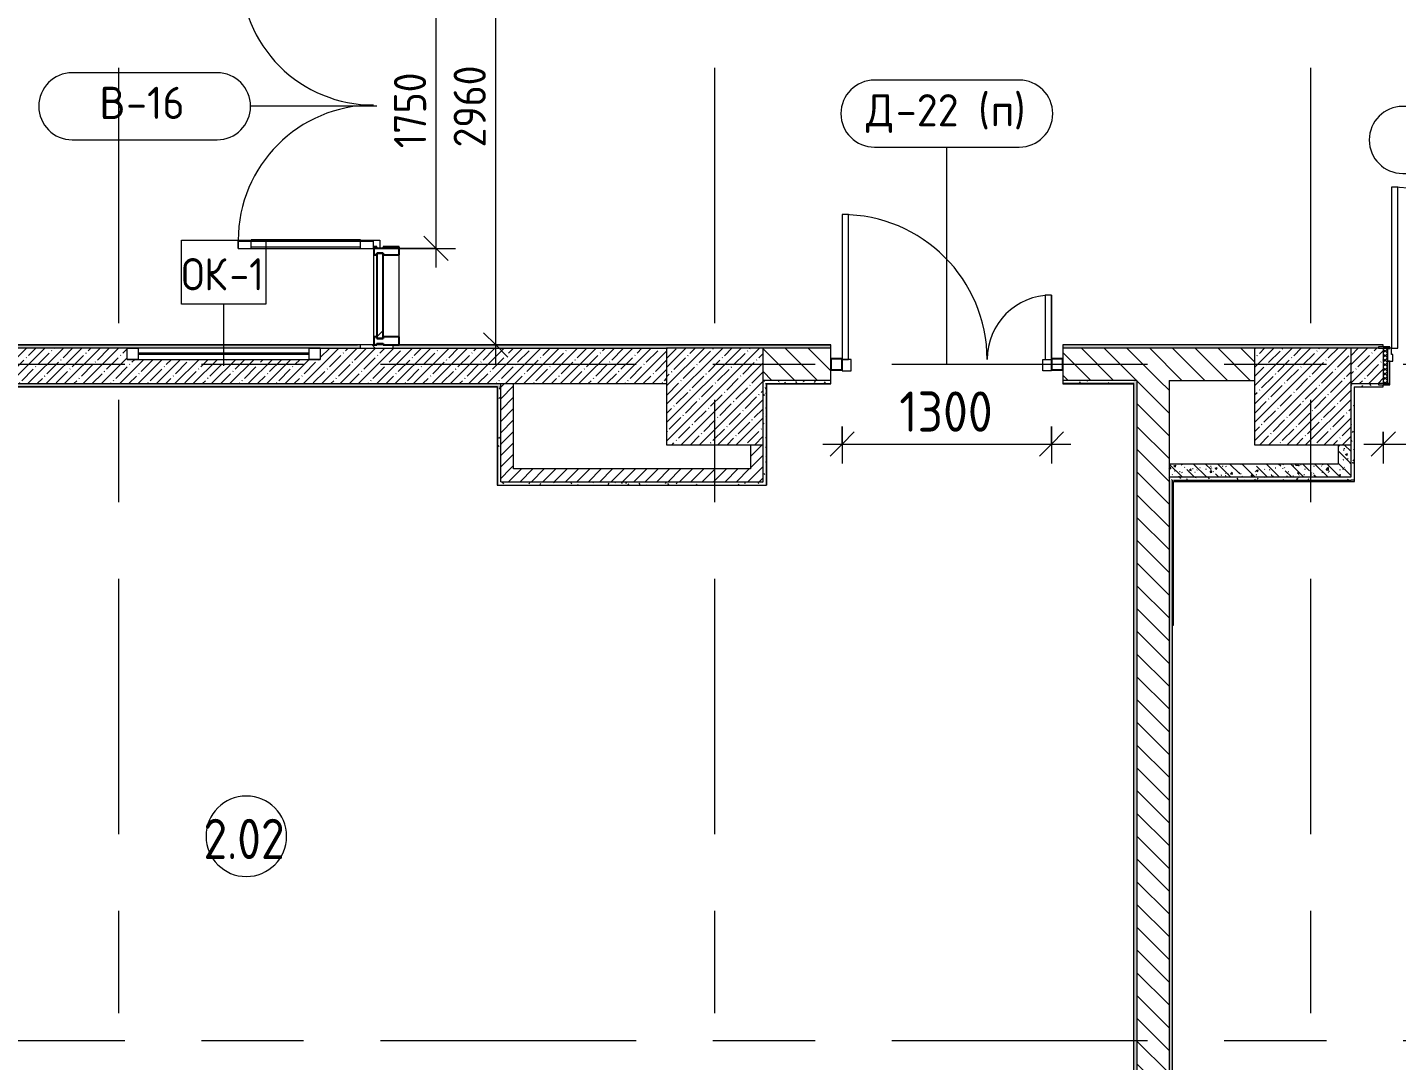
# Model space of a CAD drawing. Header units: millimetres. Extents: x -3456 to 185767, y -8553 to 29000.
# Drawn here: x 17941 to 26443, y 3474 to 9893 of the extents above; entities that cross this region are included whole.
import ezdxf

# ---------------------------------------------------------------- set-up
doc = ezdxf.new("R2010")
doc.units = ezdxf.units.MM
doc.linetypes.add('Осевая', pattern=[3175, 635, -476.25, 1587.5, -476.25])
for name, color, linetype, lineweight in [('A-ANNO-DIMS', 7, 'Continuous', 9), ('A-ANNO-DIMS-100', 7, 'Continuous', 9), ('A-AREA-IDEN', 7, 'Continuous', 9), ('A-DETL-GENF', 7, 'Continuous', 9), ('A-DOOR', 7, 'Continuous', 9), ('A-DOOR-FRAM-2', 7, 'Continuous', 9), ('A-DOOR-IDEN', 7, 'Continuous', 9), ('A-GLAZ', 7, 'Continuous', 9), ('A-GLAZ-1', 7, 'Continuous', 13), ('A-GLAZ-CURT', 7, 'Continuous', 9), ('A-GLAZ-CURT-1', 7, 'Continuous', 25), ('A-GLAZ-CWMG', 7, 'Continuous', 9), ('A-GLAZ-CWMG-1', 7, 'Continuous', 25), ('A-GLAZ-IDEN', 7, 'Continuous', 9), ('A-WALL', 7, 'Continuous', 9), ('I-WALL', 7, 'Continuous', 9), ('S-COLS', 7, 'Continuous', 9), ('Оси-2', 7, 'Осевая', 9)]:
    doc.layers.add(name, color=color, linetype=linetype, lineweight=lineweight)
for name, color, linetype, lineweight, true_color in [('A-DOOR-1', 1, 'Continuous', 9, 0xff0000), ('A-DOOR-2', 1, 'Continuous', 13, 0xff0000), ('A-DOOR-FRAM-1', 1, 'Continuous', 13, 0xff0000), ('A-WALL-1', 7, 'Continuous', 9, 0x3c3c3c), ('A-WALL-FNSH-1', 7, 'Continuous', 9, 0x3c3c3c)]:
    doc.layers.add(name, color=color, linetype=linetype, lineweight=lineweight, true_color=true_color)
doc.styles.add('GOST Common', font='GOST_Common.ttf', dxfattribs={"height": 200})
doc.styles.add('GOST Common_1', font='GOST_Common.ttf', dxfattribs={"width": 0.9, "height": 250})
doc.styles.add('ISOCPEUR', font='isocpeur.ttf', dxfattribs={"width": 0.9, "height": 250})
doc.styles.add('ISOCPEUR_1', font='isocpeur.ttf', dxfattribs={"width": 0.9, "height": 200})
doc.styles.add('ISOCPEUR_2', font='isocpeur.ttf', dxfattribs={"width": 0.9, "height": 200})
doc.dimstyles.new('ISO-2_0_0_9К_Средний_округл2', dxfattribs={"dimscale": 304.8, "dimtxt": 199.196235, "dimasz": 0.492126, "dimexe": 0.393701, "dimexo": 0, "dimgap": 0, "dimtad": 1, "dimdec": 0, "dimrnd": 10, "dimzin": 0, "dimdsep": 46, "dimtxsty": 'ISOCPEUR_1', "dimblk1": 'OBLIQUE', "dimblk2": 'OBLIQUE', "dimsah": 1, "dimcen": 0.09, "dimdle": 0.393701, "dimazin": 0, "dimtfac": 1, "dimtdec": 4, "dimtix": 1, "dimtmove": 0, "dimatfit": 3, "dimfxl": 1, "dimtvp": 1, "dimtolj": 1, "dimtzin": 0, "dimarcsym": 2})
doc.dimstyles.new('ISO-2_0_0_9К_Средний_округл2_1', dxfattribs={"dimscale": 304.8, "dimtxt": 199.196235, "dimasz": 0.492126, "dimexe": 0.393701, "dimexo": 0, "dimgap": 0, "dimtad": 1, "dimdec": 0, "dimrnd": 10, "dimzin": 0, "dimdsep": 46, "dimtxsty": 'ISOCPEUR_2', "dimblk1": 'OBLIQUE', "dimblk2": 'OBLIQUE', "dimsah": 1, "dimcen": 0.09, "dimdle": 0.393701, "dimazin": 0, "dimtfac": 1, "dimtdec": 4, "dimtix": 1, "dimtmove": 0, "dimatfit": 3, "dimfxl": 1, "dimtvp": 1, "dimtolj": 1, "dimtzin": 0, "dimarcsym": 2})
doc.dimstyles.new('ISO-2_5_0_9К_БОЛЬШОЙ', dxfattribs={"dimscale": 304.8, "dimtxt": 248.995294, "dimasz": 0.492126, "dimexe": 0.393701, "dimexo": 0.984252, "dimgap": 0, "dimtad": 1, "dimdec": 0, "dimrnd": 10, "dimzin": 0, "dimdsep": 46, "dimtxsty": 'ISOCPEUR', "dimblk1": 'OBLIQUE', "dimblk2": 'OBLIQUE', "dimsah": 1, "dimcen": 0.09, "dimdle": 0.393701, "dimazin": 0, "dimtfac": 1, "dimtdec": 4, "dimtix": 1, "dimtmove": 0, "dimatfit": 3, "dimfxl": 1, "dimtvp": 1, "dimtolj": 1, "dimtzin": 0, "dimarcsym": 2})
pattern_1 = [(135, (0, 0), (-70.71068, -70.71068), [])]
pattern_2 = [(45, (0, 0), (-35.35534, 35.35534), [])]
pattern_3 = [(45, (0, 0), (-57.02463, 57.02463), []), (45, (57.025, 0), (-57.02463, 57.02463), [100.806, -20.161, 3.353, -16.808])]
pattern_4 = [(135, (0, 0), (-75.43415, -75.43415), [106.68, -17.78, 3.556, -17.78]), (135, (0, 75.39), (-75.43415, -75.43415), []), (50, (0, 0), (127.5292, -11.15758), [13.335, -146.685]), (355, (0, 0), (-24.66966, 133.74), [10.668, -117.348]), (100.451, (10.63, -0.93), (102.85973, 122.5818), [11.333, -124.663]), (46.184, (0, 35.56), (189.7552, -29.4304), [20.002, -220.027]), (96.636, (15.81, 33.1), (166.1822, 173.1996), [17, -186.995]), (351.184, (0, 35.56), (166.184, 173.1976), [16.002, -176.022]), (21, (17.78, 26.67), (106.13027, -71.58603), [13.335, -146.685]), (326, (17.78, 26.67), (43.2619, 128.93175), [10.668, -117.348]), (71.451, (26.62, 20.7), (149.392, 57.34505), [11.333, -124.663]), (37.5, (0, 0), (2.16223, 59.18836), [3.353, -112.573, 3.353, -115.773, -117.793]), (37.5, (0, 0), (2.16223, 59.18836), [-235.052, 3.353, -114.44]), (7.5, (0, 0), (46.77386, 70.12615), [3.353, -64.567, 3.353, -109.906, -44.894]), (7.5, (0, 0), (46.77386, 70.12615), [-181.178, 3.353, -41.542]), (327.5, (-39.65, 0), (94.91367, -4.01009), [3.353, -41.097, 3.353, -135.331, -184.023]), (327.5, (-39.65, 0), (94.91367, -4.01009), [-183.134, 3.353, -180.67]), (317.5, (-57.43, 0), (103.69057, 17.79882), [3.353, -54.432, 3.353, -88.748, -130.683]), (317.5, (-57.43, 0), (103.69057, 17.79882), [-149.885, 3.353, -127.33])]
pattern_5 = [(0, (0, 0), (121.92, 30.48), [10.058, -81.382, 10.058, -81.382, -487.68]), (0, (0, 0), (121.92, 30.48), [-182.88, 10.058, -172.822, 10.058, -81.382, -213.36]), (0, (0, 0), (121.92, 30.48), [-457.2, 10.058, -50.902, 10.058, -142.342]), (120, (45.72, 15.24), (-87.356454, 90.345817), [10.058, -81.382, 10.058, -81.382, -487.68]), (120, (45.72, 15.24), (-87.356454, 90.345817), [-182.88, 10.058, -172.822, 10.058, -81.382, -213.36]), (120, (45.72, 15.24), (-87.356454, 90.345817), [-457.2, 10.058, -50.902, 10.058, -142.342]), (240, (60.96, 76.2), (-34.563546, -120.825817), [10.058, -81.382, 10.058, -81.382, -487.68]), (240, (60.96, 76.2), (-34.563546, -120.825817), [-182.88, 10.058, -172.822, 10.058, -81.382, -213.36]), (240, (60.96, 76.2), (-34.563546, -120.825817), [-457.2, 10.058, -50.902, 10.058, -142.342])]

# ---------------------------------------------------------------- blocks, each defined once
blk = doc.blocks.new('BSC_Колонна _Прямоугольная - 600х600-V6-План заполнения и маркировки дверных проемов 2 этажа в осях 1-12')
at = {"layer": 'S-COLS'}
h = blk.add_hatch(dxfattribs=at)
h.set_pattern_fill('FP_10', color=256, style=0, pattern_type=2)
h.set_pattern_definition([(45, (-25860, -7600), (-57.02463, 57.02463), []), (45, (-25802.975, -7600), (-57.02463, 57.02463), [100.806, -20.161, 3.353, -16.808])])
h.paths.add_polyline_path([(-300, -300), (300, -300), (300, 300), (-300, 300)])
for p, q in [((300, 300), (-300, 300)), ((-300, 300), (-300, -300)), ((300, -300), (300, 300)), ((-300, -300), (300, -300))]:
    blk.add_line(p, q, dxfattribs=at)
blk = doc.blocks.new('110_Дверь_СКБ_1Ст_Внутренняя1 - Д-4к_п__1100x2100h_Артистические EI30-23985503-План заполнения и маркировки дверных проемов 2 этажа в осях 1-12')
at = {"layer": 'A-DOOR'}
h = blk.add_hatch(dxfattribs=at)
h.set_pattern_fill('FP_48', color=256, style=0, pattern_type=2)
h.set_pattern_definition([(135, (1751.41, 174.685), (-14.14214, -14.14214), []), (225, (1751.41, 174.685), (14.14214, -14.14214), [])])
h.paths.add_polyline_path([(562.5, -110), (562.5, 110), (537.5, 110), (537.5, -110)])
at = {"layer": 'A-DOOR-FRAM-2'}
h = blk.add_hatch(dxfattribs=at)
h.set_pattern_fill('FP_49', color=256, style=0, pattern_type=2)
h.set_pattern_definition([(45, (-371.384, 174.685), (-14.1421, 14.1421), []), (135, (-371.384, 174.685), (-14.1421, -14.1421), [])])
h.paths.add_polyline_path([(-512.5, -110), (-512.5, 110), (-537.5, 110), (-537.5, -110)])
at = {"layer": 'A-DOOR-1'}
blk.add_arc((-487.5, 110), 1000, 360, 90, dxfattribs=at)
at = {"layer": 'A-DOOR-2'}
for p, q in [((-487.5, 1110), (-487.5, 110)), ((-447.5, 1110), (-487.5, 1110)), ((-447.5, 110), (-447.5, 1110)), ((-487.5, 110), (-447.5, 110))]:
    blk.add_line(p, q, dxfattribs=at)
at = {"layer": 'A-DOOR-FRAM-1'}
for p, q in [((-497.5, 118), (-567.5, 118)), ((-567.5, 118), (-567.5, 110)), ((-567.5, 110), (-497.5, 110)), ((-512.5, 110), (-537.5, 110)), ((-537.5, 110), (-537.5, -110)), ((-487.5, 110), (-512.5, 110)), ((-512.5, 110), (-512.5, 30)), ((-512.5, -110), (-512.5, 110)), ((-497.5, 110), (-512.5, 110)), ((-512.5, 110), (-512.5, 109)), ((-512.5, 109), (-497.5, 109)), ((-497.5, 110), (-497.5, 118)), ((-497.5, 109), (-497.5, 110)), ((-487.5, 70), (-487.5, 110)), ((512.5, 110), (512.5, 70)), ((537.5, 110), (512.5, 110)), ((592.5, 118), (522.5, 118)), ((522.5, 118), (522.5, 110)), ((537.5, 110), (522.5, 110)), ((522.5, 110), (522.5, 109)), ((522.5, 110), (592.5, 110)), ((522.5, 109), (537.5, 109)), ((537.5, 30), (537.5, 110)), ((562.5, 110), (537.5, 110)), ((537.5, 110), (537.5, -110)), ((537.5, 109), (537.5, 110)), ((562.5, -110), (562.5, 110)), ((592.5, 110), (592.5, 118)), ((-512.5, 30), (-477.5, 30)), ((-497.5, 30), (-512.5, 30)), ((-512.5, 30), (-512.5, -110)), ((-497.5, -110), (-497.5, 30)), ((-477.5, 70), (-487.5, 70)), ((-477.5, 30), (-477.5, 70)), ((512.5, 70), (502.5, 70)), ((502.5, 70), (502.5, 30)), ((502.5, 30), (537.5, 30)), ((537.5, 30), (522.5, 30)), ((522.5, 30), (522.5, -110)), ((537.5, -110), (537.5, 30)), ((-497.5, -110), (-567.5, -110)), ((-567.5, -110), (-567.5, -118)), ((-567.5, -118), (-497.5, -118)), ((-537.5, -110), (-512.5, -110)), ((-512.5, -110), (-497.5, -110)), ((-497.5, -118), (-497.5, -110)), ((522.5, -110), (537.5, -110)), ((592.5, -110), (522.5, -110)), ((522.5, -110), (522.5, -118)), ((522.5, -118), (592.5, -118)), ((537.5, -110), (562.5, -110)), ((592.5, -118), (592.5, -110))]:
    blk.add_line(p, q, dxfattribs=at)
blk = doc.blocks.new('BSC_Колонна _Прямоугольная - 600х600-V56-План заполнения и маркировки дверных проемов 2 этажа в осях 1-12')
at = {"layer": 'S-COLS'}
h = blk.add_hatch(dxfattribs=at)
h.set_pattern_fill('FP_69', color=256, style=0, pattern_type=2)
h.set_pattern_definition([(45, (-22210, -7600), (-57.02463, 57.02463), []), (45, (-22152.975, -7600), (-57.02463, 57.02463), [100.806, -20.161, 3.353, -16.808])])
h.paths.add_polyline_path([(-300, -300), (300, -300), (300, 300), (-300, 300)])
for p, q in [((300, 300), (-300, 300)), ((-300, 300), (-300, -300)), ((300, -300), (300, 300)), ((-300, -300), (300, -300))]:
    blk.add_line(p, q, dxfattribs=at)
blk = doc.blocks.new('Прямоугольный импост - 50 x 70 мм-31927764-План заполнения и маркировки дверных проемов 2 этажа в осях 1-12')
at = {"layer": 'A-GLAZ-CWMG-1'}
for p, q in [((-70, 35), (0, 35)), ((-70, -35), (-70, 35)), ((0, 35), (0, -35)), ((0, -35), (-70, -35))]:
    blk.add_line(p, q, dxfattribs=at)
blk = doc.blocks.new('Дверь_Витражная_остекление_ - ДВН_ДАО_Главный вход_1200 в свету Д-22 _п_-31928779-План заполнения и маркировки дверных проемов 2 этажа в осях 1-12')
at = {"layer": 'A-DETL-GENF'}
for p, q in [((-610, 930), (-650, 930)), ((-650, 930), (-650, 35)), ((-610, 30), (-610, 930)), ((650, 430), (610, 430)), ((610, 430), (610, 30)), ((650, 35), (650, 430)), ((-650, 30), (-610, 30)), ((-595, 30), (-650, 30)), ((-595, -40), (-595, 30)), ((595, -40), (595, 30)), ((595, 30), (650, 30)), ((610, 30), (650, 30)), ((-650, -35), (-650, -40)), ((-650, -40), (-595, -40)), ((650, -40), (595, -40)), ((650, -35), (650, -40))]:
    blk.add_line(p, q, dxfattribs=at)
at = {"layer": 'A-DOOR-1'}
for p, q in [((-650, 930), (-650, 35)), ((650, 430), (650, 35))]:
    blk.add_line(p, q, dxfattribs=at)
for centre, radius, start, end in [((-650, 30), 900, 360, 90), ((650, 30), 400, 90, 180)]:
    blk.add_arc(centre, radius, start, end, dxfattribs=at)
blk = doc.blocks.new('Прямоугольный импост - 50 x 70 мм-31701779-План заполнения и маркировки дверных проемов 2 этажа в осях 1-12')
at = {"layer": 'A-GLAZ-CWMG-1'}
for p, q in [((0, 35), (-70, 35)), ((-70, 35), (-70, -35)), ((0, -35), (0, 35)), ((-70, -35), (0, -35))]:
    blk.add_line(p, q, dxfattribs=at)
blk = doc.blocks.new('Прямоугольный импост - Импост структурный с накладкой - 160мм Темный-30756008-План заполнения и маркировки дверных проемов 2 этажа в осях 1-12')
at = {"layer": 'A-GLAZ-CWMG-1'}
for p, q in [((-50, 0), (-50, 17)), ((-50, 17), (0, 17)), ((-40, 0), (-50, 0)), ((-40, -40), (-40, 0)), ((0, 0), (-10, 0)), ((-10, 0), (-10, -40)), ((0, 17), (0, 0)), ((-50, -140), (-50, -40)), ((-50, -40), (-40, -40)), ((-10, -40), (0, -40)), ((0, -40), (0, -140)), ((0, -140), (-50, -140))]:
    blk.add_line(p, q, dxfattribs=at)
blk = doc.blocks.new('Системная панель - Стекло - 40мм-32387061-План заполнения и маркировки дверных проемов 2 этажа в осях 1-12')
at = {"layer": 'A-GLAZ-CURT'}
h = blk.add_hatch(dxfattribs=at)
h.set_pattern_fill('FP_95', color=256, style=0, pattern_type=2)
h.set_pattern_definition([(135, (8125.22, -20210), (-282.843, -282.843), [200, -600]), (135, (8225.22, -20410), (-282.843, -282.843), [600, -200]), (135, (8325.22, -20010), (-282.843, -282.843), [200, -600])])
h.paths.add_polyline_path([(265.2, 0), (265.2, 40), (-265.2, 40), (-265.2, 0)])
at = {"layer": 'A-GLAZ-CURT-1'}
for p, q in [((265.2, 40), (-265.2, 40)), ((-265.2, 40), (-265.2, 0)), ((-265.2, 0), (265.2, 0)), ((265.2, 0), (265.2, 40))]:
    blk.add_line(p, q, dxfattribs=at)
blk = doc.blocks.new('Прямоугольный импост - Импост структурный с накладкой - 160мм Темный-32387059-План заполнения и маркировки дверных проемов 2 этажа в осях 1-12')
at = {"layer": 'A-GLAZ-CWMG'}
for p, q in [((20093, 7970), (20093, 8480.4)), ((20250, 7970), (20250, 8480.4))]:
    blk.add_line(p, q, dxfattribs=at)
blk = doc.blocks.new('Прямоугольный импост - Импост структурный с накладкой - 160мм Темный-30755591-План заполнения и маркировки дверных проемов 2 этажа в осях 1-12')
at = {"layer": 'A-GLAZ-CWMG-1'}
for p, q in [((-25, 0), (-25, 17)), ((-25, 17), (25, 17)), ((-15, 0), (-25, 0)), ((-15, -40), (-15, 0)), ((25, 0), (15, 0)), ((15, 0), (15, -40)), ((25, 17), (25, 0)), ((-25, -140), (-25, -40)), ((-25, -40), (-15, -40)), ((15, -40), (25, -40)), ((25, -40), (25, -140)), ((25, -140), (-25, -140))]:
    blk.add_line(p, q, dxfattribs=at)
blk = doc.blocks.new('Дверь_Витражная_остекление_ - ВВ-16 остекление-32390142-План заполнения и маркировки дверных проемов 2 этажа в осях 1-12')
at = {"layer": 'A-DETL-GENF'}
for p, q in [((-787.5, -20), (-832.5, -20)), ((-832.5, -845), (-832.5, -20)), ((-787.5, -20), (-832.5, -20)), ((-832.5, -20), (-832.5, -845)), ((-787.5, -845), (-787.5, -20)), ((-787.5, -845), (-787.5, -20)), ((837.5, -860), (837.5, -20)), ((837.5, -20), (837.5, -860)), ((882.5, -860), (882.5, -20)), ((882.5, -860), (882.5, -20)), ((-832.5, -100), (-787.5, -100)), ((-822.5, -765), (-822.5, -100)), ((-778.5, -765), (-778.5, -100)), ((828.5, -780), (828.5, -100)), ((882.5, -100), (837.5, -100)), ((872.5, -780), (872.5, -100)), ((-832.5, -765), (-787.5, -765)), ((-832.5, -845), (-787.5, -845)), ((-832.5, -845), (-787.5, -845)), ((882.5, -780), (837.5, -780)), ((882.5, -860), (837.5, -860)), ((837.5, -860), (882.5, -860))]:
    blk.add_line(p, q, dxfattribs=at)
at = {"layer": 'A-DOOR-1'}
for p, q in [((-832.5, -845), (-832.5, -20)), ((832.5, -860), (832.5, -20))]:
    blk.add_line(p, q, dxfattribs=at)
for centre, radius, start, end in [((-832.5, -20), 825, 270, 0), ((832.5, -20), 840, 180, 270)]:
    blk.add_arc(centre, radius, start, end, dxfattribs=at)
at = {"layer": 'A-DOOR-2'}
for p, q in [((-882.5, 20), (-832.5, 20)), ((-882.5, -20), (-882.5, 20)), ((-832.5, 20), (-832.5, -20)), ((832.5, 20), (882.5, 20)), ((832.5, -20), (832.5, 20)), ((882.5, 20), (882.5, -20)), ((-832.5, -20), (-882.5, -20)), ((882.5, -20), (832.5, -20))]:
    blk.add_line(p, q, dxfattribs=at)
blk = doc.blocks.new('120_Окно_СКБ_1Ст - 120_Окно_СКБ_1Ст 400х1200 EI30-24228621-План заполнения и маркировки дверных проемов 2 этажа в осях 1-12')
at = {"layer": 'A-GLAZ'}
for p, q in [((600, 110), (-600, 110)), ((-600, 40), (600, 40)), ((530, 80), (-530, 80)), ((530, 70), (-530, 70))]:
    blk.add_line(p, q, dxfattribs=at)
at = {"layer": 'A-GLAZ-1'}
for p, q in [((-600, 40), (-600, 110)), ((-600, 110), (-530, 110)), ((-530, 110), (-530, 40)), ((530, 40), (530, 110)), ((530, 110), (600, 110)), ((600, 110), (600, 40)), ((-530, 40), (-600, 40)), ((600, 40), (530, 40))]:
    blk.add_line(p, q, dxfattribs=at)
blk = doc.blocks.new('М_двери - Типоразмер_рамка-25223575-План заполнения и маркировки дверных проемов 2 этажа в осях 1-12')
at = {"layer": 'A-DOOR-IDEN'}
for p, q in [((4.496, 2.08), (-4.496, 2.08)), ((-4.496, -2.08), (4.496, -2.08))]:
    blk.add_line(p, q, dxfattribs=at)
for centre, start, end in [((-4.496, 0), 90, 270), ((4.496, 0), 270, 90)]:
    blk.add_arc(centre, 2.08, start, end, dxfattribs=at)
blk = doc.blocks.new('Марка_Помещения - Номер-25198446-План заполнения и маркировки дверных проемов 2 этажа в осях 1-12')
at = {"layer": 'A-AREA-IDEN'}
for start, end in [(360, 180), (180, 360)]:
    blk.add_arc((0, 0), 2.5, start, end, dxfattribs=at)
blk = doc.blocks.new('DIMBLOCK35-План заполнения и маркировки дверных проемов 2 этажа в осях 1-12')
at = {"layer": 'A-ANNO-DIMS-100'}
for p, q in [((23000, 7413), (23000, 7184.7)), ((23000, 7304.7), (23000, 7413)), ((24300, 7413), (24300, 7184.7)), ((24300, 7304.7), (24300, 7413)), ((22880, 7304.7), (24420, 7304.7))]:
    blk.add_line(p, q, dxfattribs=at)
at = {"layer": 'A-ANNO-DIMS-100', "lineweight": 20}
for p, q in [((23000, 7304.7), (23075, 7379.7)), ((24300, 7304.7), (24375, 7379.7)), ((23000, 7304.7), (22925, 7229.7)), ((24300, 7304.7), (24225, 7229.7))]:
    blk.add_line(p, q, dxfattribs=at)
at = {"layer": 'A-ANNO-DIMS-100', "color": 0, "insert": (23355.5, 7631.3), "char_height": 250, "width": 706.764, "attachment_point": 1, "line_spacing_factor": 1.149209, "style": 'ISOCPEUR'}
blk.add_mtext('1300', dxfattribs=at)
blk = doc.blocks.new('_Oblique')
at = {"color": 0, "linetype": 'ByBlock', "lineweight": -2}
blk.add_line((-0.5, -0.5), (0.5, 0.5), dxfattribs=at)
blk = doc.blocks.new('DIMBLOCK39-План заполнения и маркировки дверных проемов 2 этажа в осях 1-12')
at = {"layer": 'A-ANNO-DIMS-100', "lineweight": 20}
for p, q in [((20478.5, 10235.4), (20403.5, 10310.4)), ((20478.5, 10235.4), (20553.5, 10160.4)), ((20478.5, 8520.4), (20403.5, 8595.4)), ((20478.5, 8520.4), (20553.5, 8445.4))]:
    blk.add_line(p, q, dxfattribs=at)
at = {"layer": 'A-ANNO-DIMS-100'}
for p, q in [((20478.5, 8400.4), (20478.5, 10355.4)), ((20119.2, 10235.4), (20598.5, 10235.4)), ((20478.5, 10235.4), (20119.2, 10235.4)), ((20090, 8520.4), (20598.5, 8520.4)), ((20478.5, 8520.4), (20090, 8520.4))]:
    blk.add_line(p, q, dxfattribs=at)
at = {"layer": 'A-ANNO-DIMS-100', "color": 0, "insert": (20217.2, 9142.4), "char_height": 200, "width": 565.411, "attachment_point": 1, "rotation": 90, "line_spacing_factor": 1.149209, "style": 'ISOCPEUR_1'}
blk.add_mtext('\u200e1750', dxfattribs=at)
blk = doc.blocks.new('DIMBLOCK40-План заполнения и маркировки дверных проемов 2 этажа в осях 1-12')
at = {"layer": 'A-ANNO-DIMS-100'}
for p, q in [((20848.8, 7800), (20848.8, 11000)), ((20610, 10880), (20968.8, 10880)), ((20848.8, 10880), (20610, 10880)), ((20610, 7920), (20968.8, 7920)), ((20848.8, 7920), (20610, 7920))]:
    blk.add_line(p, q, dxfattribs=at)
at = {"layer": 'A-ANNO-DIMS-100', "lineweight": 20}
for p, q in [((20848.8, 10880), (20773.8, 10955)), ((20848.8, 10880), (20923.8, 10805)), ((20848.8, 7920), (20773.8, 7995)), ((20848.8, 7920), (20923.8, 7845))]:
    blk.add_line(p, q, dxfattribs=at)
at = {"layer": 'A-ANNO-DIMS-100', "color": 0, "insert": (20587.6, 9147.2), "char_height": 200, "width": 606.782, "attachment_point": 1, "rotation": 90, "line_spacing_factor": 1.149209, "style": 'ISOCPEUR_2'}
blk.add_mtext('2960', dxfattribs=at)
blk = doc.blocks.new('DIMBLOCK41-План заполнения и маркировки дверных проемов 2 этажа в осях 1-12')
at = {"layer": 'A-ANNO-DIMS-100'}
for p, q in [((26360, 7380), (26360, 7184.7)), ((26360, 7304.7), (26360, 7380)), ((27460, 7372), (27460, 7184.7)), ((27460, 7304.7), (27460, 7372)), ((26240, 7304.7), (27580, 7304.7))]:
    blk.add_line(p, q, dxfattribs=at)
at = {"layer": 'A-ANNO-DIMS-100', "lineweight": 20}
for p, q in [((26360, 7304.7), (26435, 7379.7)), ((27460, 7304.7), (27535, 7379.7)), ((26360, 7304.7), (26285, 7229.7)), ((27460, 7304.7), (27385, 7229.7))]:
    blk.add_line(p, q, dxfattribs=at)
at = {"layer": 'A-ANNO-DIMS-100', "color": 0, "insert": (26637.1, 7631.3), "char_height": 250, "width": 655.049, "attachment_point": 1, "line_spacing_factor": 1.149209, "style": 'ISOCPEUR'}
blk.add_mtext('1100', dxfattribs=at)

msp = doc.modelspace()

# ---------------------------------------------------------------- hatches: boundary and pattern name
at = {"layer": 'I-WALL'}
h = msp.add_hatch(dxfattribs=at)
h.set_pattern_fill('FP_13', color=256, style=0, pattern_type=2)
h.set_pattern_definition(pattern_1)
h.paths.add_polyline_path([(20010, 7900), (20210, 7900), (20210, 7920), (20010, 7920)])
h.paths.add_polyline_path([(20210, 10880), (20210, 10900), (20010, 10900), (20010, 10880)])
h = msp.add_hatch(dxfattribs=at)
h.set_pattern_fill('FP_89', color=256, style=0, pattern_type=2)
h.set_pattern_definition(pattern_5)
h.paths.add_polyline_path([(18560, 7900), (20010, 7900), (20010, 7920), (14999.9, 7920), (14999.9, 7900), (17578.4, 7900)])
h.paths.add_polyline_path([(12223.3, 7900), (13559.9, 7900), (13559.9, 7920), (11520, 7920), (11520, 7900), (12160, 7900)])
h.paths.add_polyline_path([(6530, 7900), (10621, 7900), (10621, 7920), (6530, 7920)])
h.paths.add_polyline_path([(4030, 7900), (4030, 7920), (3285, 7920), (3285, 7908), (3340, 7908), (3340, 7900), (3730, 7900)])
h.paths.add_polyline_path([(1513.1, 7900), (1830, 7900), (1830, 7908), (1885, 7908), (1885, 7920), (1270, 7920), (1270, 7900)])
h = msp.add_hatch(dxfattribs=at)
h.set_pattern_fill('FP_89', color=256, style=0, pattern_type=2)
h.set_pattern_definition(pattern_5)
h.paths.add_polyline_path([(30910, 7900), (30930, 7900), (30930, 7920), (27460, 7920), (27460, 7908), (27490, 7908), (27490, 7900), (29809.7, 7900)])
h.paths.add_polyline_path([(21910, 7900), (22930, 7900), (22930, 7920), (20210, 7920), (20210, 7900), (20255.9, 7900)])
h.paths.add_polyline_path([(24370, 7900), (26330, 7900), (26330, 7908), (26360, 7908), (26360, 7920), (24370, 7920)])
h = msp.add_hatch(dxfattribs=at)
h.set_pattern_fill('FP_17', color=256, style=0, pattern_type=2)
h.set_pattern_definition(pattern_3)
h.paths.add_polyline_path([(20960, 7680), (21910, 7680), (21910, 7900), (19760, 7900), (19760, 7830), (18560, 7830), (18560, 7900), (17260, 7900), (17260, 7680), (20880, 7680)])
h = msp.add_hatch(dxfattribs=at)
h.set_pattern_fill('FP_13', color=256, style=0, pattern_type=2)
h.set_pattern_definition(pattern_1)
h.paths.add_polyline_path([(24370, 7700), (25560, 7700), (25560, 7900), (24370, 7900)])
h.paths.add_polyline_path([(22510, 7700), (22930, 7700), (22930, 7900), (22510, 7900)])
h = msp.add_hatch(dxfattribs=at)
h.set_pattern_fill('FP_17', color=256, style=0, pattern_type=2)
h.set_pattern_definition(pattern_3)
h.paths.add_polyline_path([(28060, 7680), (29209.7, 7680), (29209.7, 7900), (27460, 7900), (27460, 7680), (27760, 7680)])
h.paths.add_polyline_path([(26160, 7680), (26360, 7680), (26360, 7900), (26160, 7900)])
h = msp.add_hatch(dxfattribs=at)
h.set_pattern_fill('FP_89', color=256, style=0, pattern_type=2)
h.set_pattern_definition(pattern_5)
h.paths.add_polyline_path([(20859, 7660), (20880, 7660), (20880, 7680), (17280, 7680), (17280, 7660), (20255.9, 7660)])
h = msp.add_hatch(dxfattribs=at)
h.set_pattern_fill('FP_89', color=256, style=0, pattern_type=2)
h.set_pattern_definition(pattern_5)
h.paths.add_polyline_path([(20880, 7070), (20880, 7660), (20860, 7660), (20860, 7070)])
h = msp.add_hatch(dxfattribs=at)
h.set_pattern_fill('FP_41', color=256, style=0, pattern_type=2)
h.set_pattern_definition(pattern_2)
h.paths.add_polyline_path([(20960, 7150), (20960, 7680), (20880, 7680), (20880, 7150)])
h = msp.add_hatch(dxfattribs=at)
h.set_pattern_fill('FP_89', color=256, style=0, pattern_type=2)
h.set_pattern_definition(pattern_5)
h.paths.add_polyline_path([(22510, 7050), (22530, 7050), (22530, 7700), (22510, 7700), (22510, 7070)])
h = msp.add_hatch(dxfattribs=at)
h.set_pattern_fill('FP_89', color=256, style=0, pattern_type=2)
h.set_pattern_definition(pattern_5)
h.paths.add_polyline_path([(24810, 7680), (24810, 7700), (24370, 7700), (24370, 7680), (24809, 7680)])
h.paths.add_polyline_path([(22930, 7680), (22930, 7700), (22530, 7700), (22530, 7680)])
h = msp.add_hatch(dxfattribs=at)
h.set_pattern_fill('FP_89', color=256, style=0, pattern_type=2)
h.set_pattern_definition(pattern_5)
h.paths.add_polyline_path([(24830, 100), (24830, 7700), (24810, 7700), (24810, 100)])
h = msp.add_hatch(dxfattribs=at)
h.set_pattern_fill('FP_13', color=256, style=0, pattern_type=2)
h.set_pattern_definition(pattern_1)
h.paths.add_polyline_path([(24830, 100), (25030, 100), (25030, 7700), (24830, 7700), (24830, 140)])
h = msp.add_hatch(dxfattribs=at)
h.set_pattern_fill('FP_89', color=256, style=0, pattern_type=2)
h.set_pattern_definition(pattern_5)
h.paths.add_polyline_path([(26160, 7080), (26180, 7080), (26180, 7680), (26160, 7680), (26160, 7100)])
h = msp.add_hatch(dxfattribs=at)
h.set_pattern_fill('FP_89', color=256, style=0, pattern_type=2)
h.set_pattern_definition(pattern_5)
h.paths.add_polyline_path([(26360, 7660), (26360, 7672), (26330, 7672), (26330, 7680), (26180, 7680), (26180, 7660), (26330, 7660)])
h.paths.add_polyline_path([(27660, 7660), (27660, 7680), (27490, 7680), (27490, 7672), (27460, 7672), (27460, 7660), (27659, 7660)])
h = msp.add_hatch(dxfattribs=at)
h.set_pattern_fill('FP_41', color=256, style=0, pattern_type=2)
h.set_pattern_definition(pattern_2)
h.paths.add_polyline_path([(22510, 7070), (22510, 7300), (22430, 7300), (22430, 7070)])
h = msp.add_hatch(dxfattribs=at)
h.set_pattern_fill('FP_42', color=256, style=0, pattern_type=2)
h.set_pattern_definition(pattern_4)
h.paths.add_polyline_path([(26160, 7100), (26160, 7300), (26080, 7300), (26080, 7100)])
h = msp.add_hatch(dxfattribs=at)
h.set_pattern_fill('FP_41', color=256, style=0, pattern_type=2)
h.set_pattern_definition(pattern_2)
h.paths.add_polyline_path([(20880, 7070), (22430, 7070), (22430, 7150), (20880, 7150)])
h = msp.add_hatch(dxfattribs=at)
h.set_pattern_fill('FP_42', color=256, style=0, pattern_type=2)
h.set_pattern_definition(pattern_4)
h.paths.add_polyline_path([(25611, 7100), (26080, 7100), (26080, 7180), (25030, 7180), (25030, 7100)])
h = msp.add_hatch(dxfattribs=at)
h.set_pattern_fill('FP_89', color=256, style=0, pattern_type=2)
h.set_pattern_definition(pattern_5)
h.paths.add_polyline_path([(20860, 7050), (22510, 7050), (22510, 7070), (20860, 7070)])
h = msp.add_hatch(dxfattribs=at)
h.set_pattern_fill('FP_89', color=256, style=0, pattern_type=2)
h.set_pattern_definition(pattern_5)
h.paths.add_polyline_path([(25058, 7080), (26160, 7080), (26160, 7100), (25030, 7100), (25030, 7080), (25050, 7080)])
h = msp.add_hatch(dxfattribs=at)
h.set_pattern_fill('FP_89', color=256, style=0, pattern_type=2)
h.set_pattern_definition(pattern_5)
h.paths.add_polyline_path([(25050, 100), (25050, 7080), (25030, 7080), (25030, 100)])

# ---------------------------------------------------------------- linework, layer by layer
at = {"layer": 'A-DOOR-IDEN'}
for p, q in [((20110, 9402.9), (19326.8, 9402.9)), ((23650, 7800), (23650, 9149.3))]:
    msp.add_line(p, q, dxfattribs=at)
at = {"layer": 'A-GLAZ-IDEN'}
msp.add_line((19160, 7790), (19160, 8173.4), dxfattribs=at)
at = {"layer": 'A-GLAZ-IDEN', "flags": 128}
msp.add_lwpolyline([(18898.1, 8570.4), (19421.9, 8570.4), (19421.9, 8173.4), (18898.1, 8173.4)], close=True, dxfattribs=at)
at = {"layer": 'A-WALL'}
for p, q in [((14999.9, 7920), (19990, 7920)), ((20010, 7900), (20010, 7920)), ((20210, 7920), (20210, 7900)), ((18560, 7900), (17260, 7900)), ((19760, 7900), (20010, 7900)), ((22930, 7900), (22510, 7900)), ((25560, 7900), (24370, 7900)), ((26330, 7900), (26160, 7900)), ((17260, 7680), (21910, 7680)), ((20860, 7660), (17280, 7660)), ((20859, 7659), (20859, 7660)), ((20880, 7070), (20880, 7680)), ((22930, 7700), (22510, 7700)), ((22531, 7679), (22530, 7679)), ((24830, 7700), (24370, 7700)), ((24810, 7680), (24370, 7680)), ((24809, 7679), (24809, 7680)), ((24810, 100), (24810, 7680)), ((25030, 7700), (25030, 100)), ((26160, 7680), (26330, 7680)), ((26180, 7660), (26180, 7080)), ((25050, 6180), (25050, 140))]:
    msp.add_line(p, q, dxfattribs=at)
at = {"layer": 'A-WALL-1'}
for p, q in [((20231, 7920), (19990, 7920)), ((22930, 7680), (22930, 7920)), ((24370, 7920), (24370, 7680)), ((26360, 7920), (24370, 7920)), ((26360, 7908), (26360, 7920)), ((20010, 7900), (21910, 7900)), ((20860, 7660), (20860, 7050)), ((20960, 7150), (20960, 7680)), ((22530, 7679), (22530, 7680)), ((22530, 7680), (22930, 7680)), ((24830, 7700), (24830, 100)), ((25030, 7700), (25560, 7700)), ((26180, 7660), (26360, 7660)), ((26360, 7660), (26360, 7672)), ((22430, 7300), (22430, 7150)), ((22510, 7070), (22510, 7300)), ((26080, 7300), (26080, 7180)), ((26160, 7100), (26160, 7300)), ((22430, 7150), (20960, 7150)), ((26080, 7180), (25030, 7180)), ((20880, 7070), (22510, 7070)), ((25030, 7100), (26160, 7100)), ((25058, 7080), (26160, 7080)), ((20860, 7050), (22530, 7050))]:
    msp.add_line(p, q, dxfattribs=at)
at = {"layer": 'A-WALL-FNSH-1'}
for p, q in [((19990, 7921), (14999.9, 7921)), ((19990, 7920), (19990, 7921)), ((22930, 7921), (20231, 7921)), ((20231, 7921), (20231, 7920)), ((20231, 7920), (22930, 7920)), ((22930, 7920), (22930, 7921)), ((26360, 7921), (24370, 7921)), ((24370, 7921), (24370, 7920)), ((26360, 7920), (26360, 7921)), ((17281, 7659), (20859, 7659)), ((20859, 7659), (20859, 7049)), ((22530, 7679), (22530, 7050)), ((22531, 7679), (22930, 7679)), ((22531, 7049), (22531, 7679)), ((22930, 7679), (22930, 7680)), ((24370, 7680), (24370, 7679)), ((24370, 7679), (24809, 7679)), ((24809, 7679), (24809, 150)), ((26181, 7659), (26360, 7659)), ((26181, 7072), (26181, 7659)), ((26360, 7659), (26360, 7660)), ((26180, 7072), (26181, 7072)), ((20859, 7049), (22531, 7049)), ((25051, 6180), (25050, 6180)), ((25051, 141), (25051, 6180))]:
    msp.add_line(p, q, dxfattribs=at)
at = {"layer": 'I-WALL'}
for p, q in [((25050, 7080), (25050, 6180)), ((25058, 7072), (26180, 7072)), ((25058, 6180), (25058, 7072)), ((26180, 7080), (26160, 7080)), ((25051, 6180), (25058, 6180))]:
    msp.add_line(p, q, dxfattribs=at)
at = {"layer": 'Оси-2'}
for p, q in [((18510, 593.7), (18510, 24898.1)), ((22210, 593.7), (22210, 24898.1)), ((25910, 593.7), (25910, 24898.1)), ((-28.5, 7800), (36281, 7800)), ((-28.5, 3600), (36281, 3600))]:
    msp.add_line(p, q, dxfattribs=at)

# ---------------------------------------------------------------- block references
at = {"layer": 'A-AREA-IDEN', "xscale": 99.99999999999993, "yscale": 99.99999999999993, "zscale": 99.99999999999993}
msp.add_blockref('Марка_Помещения - Номер-25198446-План заполнения и маркировки дверных проемов 2 этажа в осях 1-12', (19300.3, 4867.8), dxfattribs=at)
at = {"layer": 'A-DOOR-1', "rotation": 269.9999999999998}
msp.add_blockref('Дверь_Витражная_остекление_ - ВВ-16 остекление-32390142-План заполнения и маркировки дверных проемов 2 этажа в осях 1-12', (20110, 9402.9), dxfattribs=at)
at = {"layer": 'A-DOOR-1'}
for name, p in [('110_Дверь_СКБ_1Ст_Внутренняя1 - Д-4к_п__1100x2100h_Артистические EI30-23985503-План заполнения и маркировки дверных проемов 2 этажа в осях 1-12', (26897.5, 7790)), ('Дверь_Витражная_остекление_ - ДВН_ДАО_Главный вход_1200 в свету Д-22 _п_-31928779-План заполнения и маркировки дверных проемов 2 этажа в осях 1-12', (23650, 7800))]:
    msp.add_blockref(name, p, dxfattribs=at)
at = {"layer": 'A-DOOR-IDEN', "xscale": 99.99999999999993, "yscale": 99.99999999999993, "zscale": 99.99999999999993}
for p in [(18669.2, 9402.9), (23650, 9357.3), (26930, 9193.7)]:
    msp.add_blockref('М_двери - Типоразмер_рамка-25223575-План заполнения и маркировки дверных проемов 2 этажа в осях 1-12', p, dxfattribs=at)
at = {"layer": 'A-GLAZ'}
msp.add_blockref('120_Окно_СКБ_1Ст - 120_Окно_СКБ_1Ст 400х1200 EI30-24228621-План заполнения и маркировки дверных проемов 2 этажа в осях 1-12', (19160, 7790), dxfattribs=at)
at = {"layer": 'A-GLAZ-CURT', "rotation": 269.9999999999997}
msp.add_blockref('Системная панель - Стекло - 40мм-32387061-План заполнения и маркировки дверных проемов 2 этажа в осях 1-12', (20110, 8225.2), dxfattribs=at)
at = {"layer": 'A-GLAZ-CWMG', "extrusion": (0, 0, -1)}
for name, p, rotation in [('Прямоугольный импост - Импост структурный с накладкой - 160мм Темный-30755591-План заполнения и маркировки дверных проемов 2 этажа в осях 1-12', (-20110, 8505.4), 270.0000000000002), ('Прямоугольный импост - Импост структурный с накладкой - 160мм Темный-30756008-План заполнения и маркировки дверных проемов 2 этажа в осях 1-12', (-20110, 7920), 270.0000000000002), ('Прямоугольный импост - 50 x 70 мм-31927764-План заполнения и маркировки дверных проемов 2 этажа в осях 1-12', (-24370, 7800), 180)]:
    msp.add_blockref(name, p, dxfattribs=dict(at, rotation=rotation))
at = {"layer": 'A-GLAZ-CWMG'}
msp.add_blockref('Прямоугольный импост - Импост структурный с накладкой - 160мм Темный-32387059-План заполнения и маркировки дверных проемов 2 этажа в осях 1-12', (0, 0), dxfattribs=at)
at = {"layer": 'A-GLAZ-CWMG', "rotation": 180}
msp.add_blockref('Прямоугольный импост - 50 x 70 мм-31701779-План заполнения и маркировки дверных проемов 2 этажа в осях 1-12', (22930, 7800), dxfattribs=at)
at = {"layer": 'S-COLS'}
for name, p in [('BSC_Колонна _Прямоугольная - 600х600-V56-План заполнения и маркировки дверных проемов 2 этажа в осях 1-12', (22210, 7600)), ('BSC_Колонна _Прямоугольная - 600х600-V6-План заполнения и маркировки дверных проемов 2 этажа в осях 1-12', (25860, 7600))]:
    msp.add_blockref(name, p, dxfattribs=at)

# ---------------------------------------------------------------- texts
at = {"layer": 'A-AREA-IDEN', "insert": (19034.6, 4976.4), "char_height": 250, "width": 663.797, "attachment_point": 1, "style": 'GOST Common_1'}
msp.add_mtext('2.02', dxfattribs=at)
at = {"layer": 'A-DOOR-IDEN', "char_height": 200, "attachment_point": 1, "style": 'GOST Common'}
for s, insert, width in [('\\fGOST Common|b0|i0|c204|p34|;В', (18388.9, 9524.2), 200.422), ('-16', (18554.3, 9524.2), 472.996), ('\\fGOST Common|b0|i0|c204|p34|;Д', (23147.8, 9478.5), 224.472), ('-22 (', (23333, 9478.5), 713.502), ('\\fGOST Common|b0|i0|c204|p34|;)', (24067.2, 9478.5), 96.202), ('\\fGOST Common|b0|i0|c204|p34|;п', (23921.7, 9478.5), 176.371)]:
    msp.add_mtext(s, dxfattribs=dict(at, insert=insert, width=width))
at = {"layer": 'A-GLAZ-IDEN', "char_height": 200, "attachment_point": 1, "style": 'ISOCPEUR_2'}
for s, insert, width in [('ОК', (18898.1, 8459.5), 360.759), ('-1', (19195.8, 8459.5), 266.962)]:
    msp.add_mtext(s, dxfattribs=dict(at, insert=insert, width=width))

# ---------------------------------------------------------------- dimensions: what is measured, and where the dimension line sits
at = {"layer": 'A-ANNO-DIMS'}
dim = msp.add_linear_dim(base=(20848.8, 10880), p1=(20610, 7920), p2=(20610, 10880), angle=90, dimstyle='ISO-2_0_0_9К_Средний_округл2_1', override={"dimpost": '<>', "dimfxl": 2959.999995}, dxfattribs=at)
dim.commit()
dim.dimension.update_dxf_attribs({"geometry": 'DIMBLOCK40-План заполнения и маркировки дверных проемов 2 этажа в осях 1-12', "text_midpoint": (20748.8, 9400)})
dim = msp.add_linear_dim(base=(20478.5, 10235.4), p1=(20090, 8520.4), p2=(20119.2, 10235.4), angle=90, text='\u200e1750', dimstyle='ISO-2_0_0_9К_Средний_округл2', override={"dimpost": '<>', "dimfxl": 1715.248955}, dxfattribs=at)
dim.commit()
dim.dimension.update_dxf_attribs({"geometry": 'DIMBLOCK39-План заполнения и маркировки дверных проемов 2 этажа в осях 1-12', "text_midpoint": (20359.8, 9377.9)})
for base, p1, p2, override, picture, middle in [((24300, 7304.7), (23000, 7713), (24300, 7713), {"dimpost": '<>', "dimfxl": 1300}, 'DIMBLOCK35-План заполнения и маркировки дверных проемов 2 этажа в осях 1-12', (23650, 7429.7)), ((27460, 7304.7), (26360, 7680), (27460, 7672), {"dimpost": '<>', "dimfxl": 1100.029091}, 'DIMBLOCK41-План заполнения и маркировки дверных проемов 2 этажа в осях 1-12', (26910, 7429.7))]:
    dim = msp.add_linear_dim(base=base, p1=p1, p2=p2, dimstyle='ISO-2_5_0_9К_БОЛЬШОЙ', override=override, dxfattribs=at)
    dim.commit()
    dim.dimension.update_dxf_attribs({"geometry": picture, "text_midpoint": middle})

doc.saveas('drawing.dxf')
